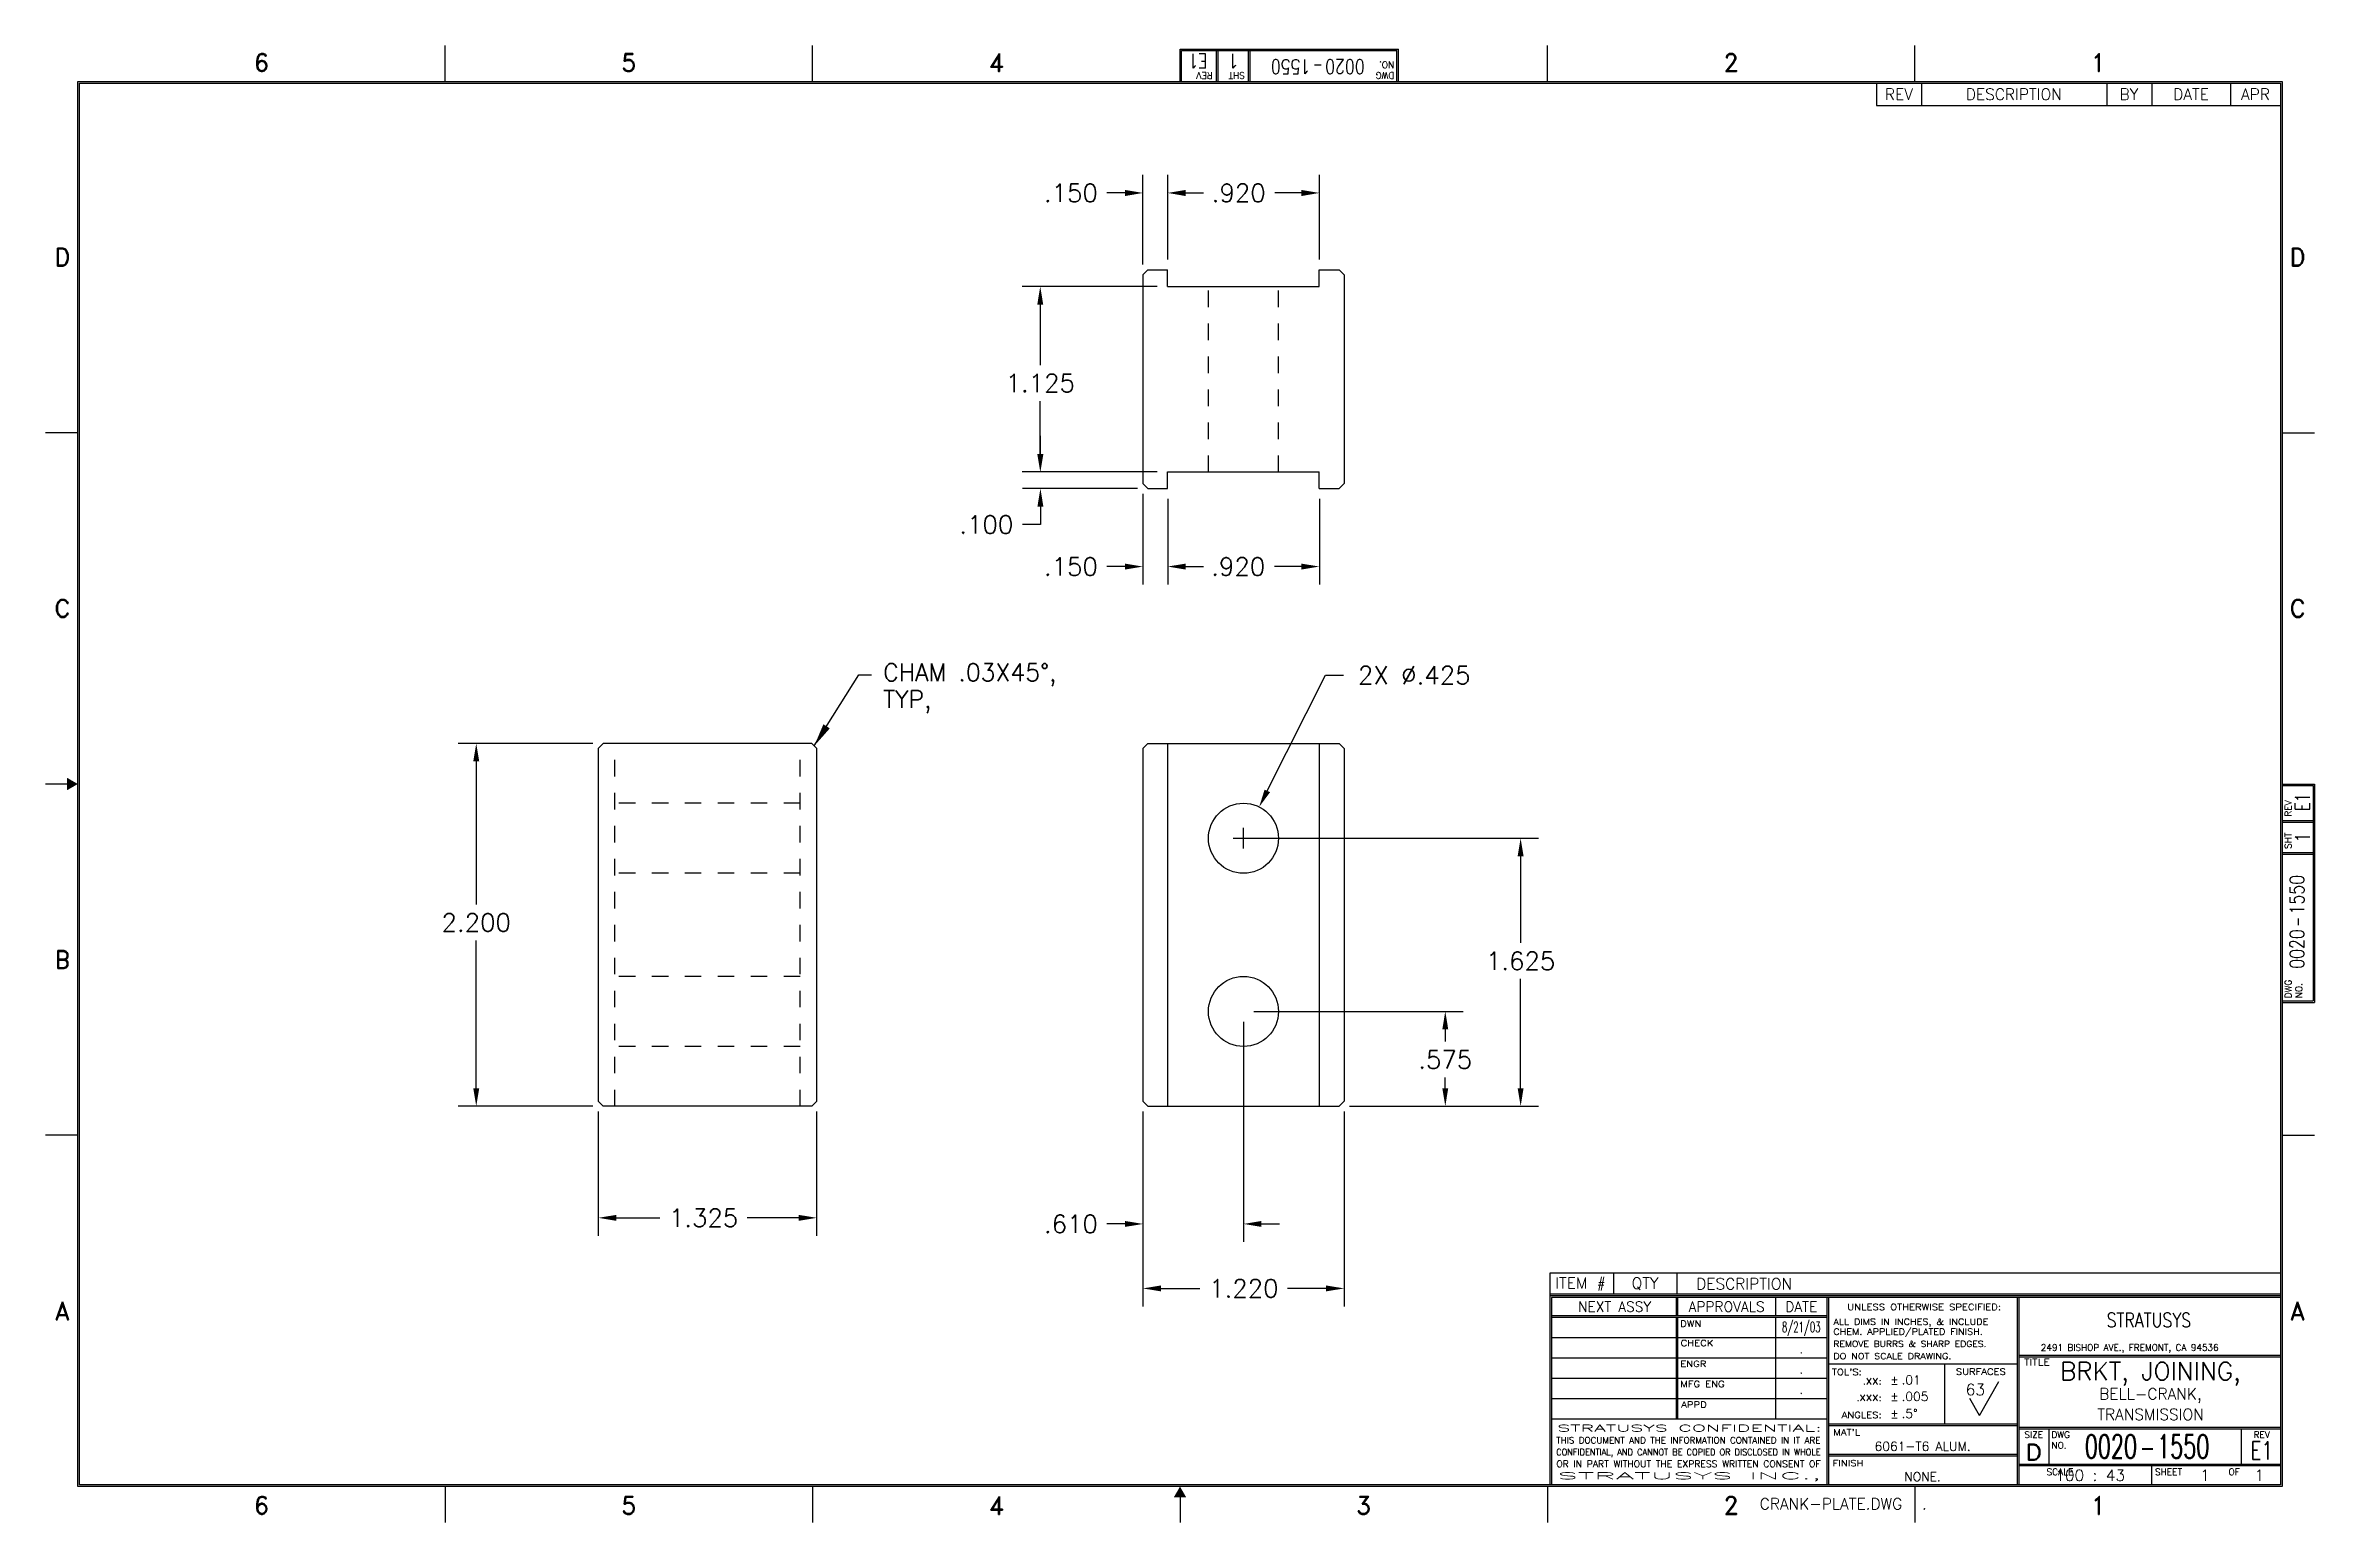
# Model space of a CAD drawing. Extents: x -276.5 to -262.7, y -139.9 to -130.9.
import ezdxf
from ezdxf.enums import TextEntityAlignment as Align

# ---------------------------------------------------------------- set-up
doc = ezdxf.new("R2010")
doc.units = 0
doc.header["$LTSCALE"] = 0.35
doc.header["$MEASUREMENT"] = 0
doc.header["$PDMODE"] = 1
doc.linetypes.add('HIDDEN', pattern=[0.375, 0.25, -0.125])
doc.layers.get('0').update_dxf_attribs({"linetype": 'CONTINUOUS'})
doc.layers.get('DEFPOINTS').update_dxf_attribs({"linetype": 'CONTINUOUS'})
for name, color, linetype in [('BOR', 2, 'CONTINUOUS'), ('DIM', 254, 'CONTINUOUS'), ('XM-NEWLINK', 3, 'CONTINUOUS')]:
    doc.layers.add(name, color=color, linetype=linetype)
doc.styles.add('ROMAND', font='romand')
doc.styles.add('ROMANT', font='romant', dxfattribs={"width": 1.2})
doc.styles.add('STD', font='ROMANS', dxfattribs={"bigfont": 'MECHDIMS'})
doc.dimstyles.get("Standard").update_dxf_attribs({"dimtxt": 0.18, "dimasz": 0.18, "dimexe": 0.18, "dimexo": 0.0625, "dimgap": 0.09, "dimtad": 0, "dimtih": 1, "dimtoh": 1, "dimdec": 4, "dimzin": 0, "dimtxsty": 'STD', "dimcen": 0.09, "dimazin": 3, "dimtfac": 1, "dimtdec": 4, "dimtofl": 0, "dimtmove": 0, "dimatfit": 3, "dimtolj": 1, "dimtzin": 0})

# ---------------------------------------------------------------- blocks, each defined once
blk = doc.blocks.new('*D1')
at = {"color": 0, "linetype": 'BYBLOCK'}
for p, q in [((-272.637, -137.05), (-272.637, -137.803)), ((-271.312, -137.05), (-271.312, -137.803)), ((-272.527, -137.694), (-272.263, -137.694)), ((-271.421, -137.694), (-271.733, -137.694))]:
    blk.add_line(p, q, dxfattribs=at)
for points in [[(-272.527, -137.676), (-272.527, -137.712), (-272.637, -137.694)], [(-271.421, -137.676), (-271.421, -137.712), (-271.312, -137.694)]]:
    blk.add_solid(points, dxfattribs=at)
at = {"layer": 'DEFPOINTS', "color": 0, "linetype": 'BYBLOCK'}
for p in [(-272.637, -136.987), (-271.312, -136.987), (-271.312, -137.694)]:
    blk.add_point(p, dxfattribs=at)
at = {"color": 0, "linetype": 'BYBLOCK', "insert": (-271.998, -137.694), "char_height": 0.1092, "attachment_point": 5, "style": 'STD'}
blk.add_mtext('\\A1;1.325', dxfattribs=at)
blk = doc.blocks.new('*D2')
at = {"color": 0, "linetype": 'BYBLOCK'}
for p, q in [((-272.67, -134.817), (-273.486, -134.817)), ((-273.377, -134.926), (-273.377, -135.794)), ((-273.377, -136.908), (-273.377, -136.013)), ((-272.67, -137.017), (-273.486, -137.017))]:
    blk.add_line(p, q, dxfattribs=at)
for points in [[(-273.395, -134.926), (-273.359, -134.926), (-273.377, -134.817)], [(-273.395, -136.908), (-273.359, -136.908), (-273.377, -137.017)]]:
    blk.add_solid(points, dxfattribs=at)
at = {"layer": 'DEFPOINTS', "color": 0, "linetype": 'BYBLOCK'}
for p in [(-273.377, -134.817), (-272.607, -134.817), (-272.607, -137.017)]:
    blk.add_point(p, dxfattribs=at)
at = {"color": 0, "linetype": 'BYBLOCK', "insert": (-273.377, -135.903), "char_height": 0.1092, "attachment_point": 5, "style": 'STD'}
blk.add_mtext('\\A1;2.200', dxfattribs=at)
blk = doc.blocks.new('*D3')
at = {"color": 0, "linetype": 'BYBLOCK'}
for p, q in [((-269.153, -136.442), (-267.883, -136.442)), ((-267.992, -136.551), (-267.992, -136.625)), ((-267.992, -136.908), (-267.992, -136.843)), ((-268.573, -137.017), (-267.883, -137.017))]:
    blk.add_line(p, q, dxfattribs=at)
for points in [[(-268.01, -136.551), (-267.974, -136.551), (-267.992, -136.442)], [(-268.01, -136.908), (-267.974, -136.908), (-267.992, -137.017)]]:
    blk.add_solid(points, dxfattribs=at)
at = {"layer": 'DEFPOINTS', "color": 0, "linetype": 'BYBLOCK'}
for p in [(-269.216, -136.442), (-268.636, -137.017), (-267.992, -137.017)]:
    blk.add_point(p, dxfattribs=at)
at = {"color": 0, "linetype": 'BYBLOCK', "insert": (-267.992, -136.734), "char_height": 0.1092, "attachment_point": 5, "style": 'STD'}
blk.add_mtext('\\A1;.575', dxfattribs=at)
blk = doc.blocks.new('*D4')
at = {"color": 0, "linetype": 'BYBLOCK'}
for p, q in [((-269.153, -135.392), (-267.426, -135.392)), ((-267.535, -135.501), (-267.535, -136.026)), ((-267.535, -136.908), (-267.535, -136.245)), ((-268.573, -137.017), (-267.426, -137.017))]:
    blk.add_line(p, q, dxfattribs=at)
for points in [[(-267.553, -135.501), (-267.517, -135.501), (-267.535, -135.392)], [(-267.553, -136.908), (-267.517, -136.908), (-267.535, -137.017)]]:
    blk.add_solid(points, dxfattribs=at)
at = {"layer": 'DEFPOINTS', "color": 0, "linetype": 'BYBLOCK'}
for p in [(-269.216, -135.392), (-267.535, -135.392), (-268.636, -137.017)]:
    blk.add_point(p, dxfattribs=at)
at = {"color": 0, "linetype": 'BYBLOCK', "insert": (-267.535, -136.136), "char_height": 0.1092, "attachment_point": 5, "style": 'STD'}
blk.add_mtext('\\A1;1.625', dxfattribs=at)
blk = doc.blocks.new('*D5')
at = {"color": 0, "linetype": 'BYBLOCK'}
for p, q in [((-269.216, -136.505), (-269.216, -137.84)), ((-269.826, -137.05), (-269.826, -137.84)), ((-269.935, -137.731), (-270.045, -137.731)), ((-269.107, -137.731), (-268.998, -137.731))]:
    blk.add_line(p, q, dxfattribs=at)
for points in [[(-269.935, -137.713), (-269.935, -137.749), (-269.826, -137.731)], [(-269.107, -137.713), (-269.107, -137.749), (-269.216, -137.731)]]:
    blk.add_solid(points, dxfattribs=at)
at = {"layer": 'DEFPOINTS', "color": 0, "linetype": 'BYBLOCK'}
for p in [(-269.216, -136.442), (-269.826, -136.987), (-269.826, -137.731)]:
    blk.add_point(p, dxfattribs=at)
at = {"color": 0, "linetype": 'BYBLOCK', "insert": (-270.263, -137.731), "char_height": 0.1092, "attachment_point": 5, "style": 'STD'}
blk.add_mtext('\\A1;.610', dxfattribs=at)
blk = doc.blocks.new('*D6')
at = {"color": 0, "linetype": 'BYBLOCK'}
for p, q in [((-269.826, -137.05), (-269.826, -138.231)), ((-268.606, -137.05), (-268.606, -138.231)), ((-269.717, -138.122), (-269.48, -138.122)), ((-268.715, -138.122), (-268.949, -138.122))]:
    blk.add_line(p, q, dxfattribs=at)
for points in [[(-269.717, -138.104), (-269.717, -138.14), (-269.826, -138.122)], [(-268.715, -138.104), (-268.715, -138.14), (-268.606, -138.122)]]:
    blk.add_solid(points, dxfattribs=at)
at = {"layer": 'DEFPOINTS', "color": 0, "linetype": 'BYBLOCK'}
for p in [(-269.826, -136.987), (-268.606, -136.987), (-268.606, -138.122)]:
    blk.add_point(p, dxfattribs=at)
at = {"color": 0, "linetype": 'BYBLOCK', "insert": (-269.214, -138.122), "char_height": 0.1092, "attachment_point": 5, "style": 'STD'}
blk.add_mtext('\\A1;1.220', dxfattribs=at)
blk = doc.blocks.new('*D7')
at = {"color": 0, "linetype": 'BYBLOCK'}
for p, q in [((-269.826, -133.625), (-269.826, -134.175)), ((-269.676, -133.655), (-269.676, -134.175)), ((-269.935, -134.066), (-270.045, -134.066)), ((-269.567, -134.066), (-269.458, -134.066))]:
    blk.add_line(p, q, dxfattribs=at)
for points in [[(-269.935, -134.048), (-269.935, -134.084), (-269.826, -134.066)], [(-269.567, -134.048), (-269.567, -134.084), (-269.676, -134.066)]]:
    blk.add_solid(points, dxfattribs=at)
at = {"layer": 'DEFPOINTS', "color": 0, "linetype": 'BYBLOCK'}
for p in [(-269.826, -133.562), (-269.676, -133.592), (-269.826, -134.066)]:
    blk.add_point(p, dxfattribs=at)
at = {"color": 0, "linetype": 'BYBLOCK', "insert": (-270.263, -134.066), "char_height": 0.1092, "attachment_point": 5, "style": 'STD'}
blk.add_mtext('\\A1;.150', dxfattribs=at)
blk = doc.blocks.new('*D8')
at = {"color": 0, "linetype": 'BYBLOCK'}
for p, q in [((-269.676, -133.655), (-269.676, -134.175)), ((-268.756, -133.655), (-268.756, -134.175)), ((-269.567, -134.066), (-269.466, -134.066)), ((-268.865, -134.066), (-269.029, -134.066))]:
    blk.add_line(p, q, dxfattribs=at)
for points in [[(-269.567, -134.048), (-269.567, -134.084), (-269.676, -134.066)], [(-268.865, -134.048), (-268.865, -134.084), (-268.756, -134.066)]]:
    blk.add_solid(points, dxfattribs=at)
at = {"layer": 'DEFPOINTS', "color": 0, "linetype": 'BYBLOCK'}
for p in [(-269.676, -133.592), (-268.756, -133.592), (-268.756, -134.066)]:
    blk.add_point(p, dxfattribs=at)
at = {"color": 0, "linetype": 'BYBLOCK', "insert": (-269.248, -134.066), "char_height": 0.1092, "attachment_point": 5, "style": 'STD'}
blk.add_mtext('\\A1;.920', dxfattribs=at)
blk = doc.blocks.new('*D9')
at = {"color": 0, "linetype": 'BYBLOCK'}
for p, q in [((-269.826, -132.234), (-269.826, -131.691)), ((-269.676, -132.204), (-269.676, -131.691)), ((-269.935, -131.8), (-270.045, -131.8)), ((-269.567, -131.8), (-269.458, -131.8))]:
    blk.add_line(p, q, dxfattribs=at)
for points in [[(-269.935, -131.782), (-269.935, -131.819), (-269.826, -131.8)], [(-269.567, -131.782), (-269.567, -131.819), (-269.676, -131.8)]]:
    blk.add_solid(points, dxfattribs=at)
at = {"layer": 'DEFPOINTS', "color": 0, "linetype": 'BYBLOCK'}
for p in [(-269.826, -131.8), (-269.676, -132.267), (-269.826, -132.297)]:
    blk.add_point(p, dxfattribs=at)
at = {"color": 0, "linetype": 'BYBLOCK', "insert": (-270.263, -131.8), "char_height": 0.1092, "attachment_point": 5, "style": 'STD'}
blk.add_mtext('\\A1;.150', dxfattribs=at)
blk = doc.blocks.new('*D10')
at = {"color": 0, "linetype": 'BYBLOCK'}
for p, q in [((-269.676, -132.204), (-269.676, -131.691)), ((-268.756, -132.204), (-268.756, -131.691)), ((-269.567, -131.8), (-269.463, -131.8)), ((-268.865, -131.8), (-269.026, -131.8))]:
    blk.add_line(p, q, dxfattribs=at)
for points in [[(-269.567, -131.782), (-269.567, -131.819), (-269.676, -131.8)], [(-268.865, -131.782), (-268.865, -131.819), (-268.756, -131.8)]]:
    blk.add_solid(points, dxfattribs=at)
at = {"layer": 'DEFPOINTS', "color": 0, "linetype": 'BYBLOCK'}
for p in [(-268.756, -131.8), (-269.676, -132.267), (-268.756, -132.267)]:
    blk.add_point(p, dxfattribs=at)
at = {"color": 0, "linetype": 'BYBLOCK', "insert": (-269.245, -131.8), "char_height": 0.1092, "attachment_point": 5, "style": 'STD'}
blk.add_mtext('\\A1;.920', dxfattribs=at)
blk = doc.blocks.new('*D11')
at = {"color": 0, "linetype": 'BYBLOCK'}
for p, q in [((-270.448, -133.383), (-270.448, -133.274)), ((-269.739, -133.492), (-270.557, -133.492)), ((-269.859, -133.592), (-270.557, -133.592)), ((-270.448, -133.702), (-270.448, -133.811)), ((-270.448, -133.811), (-270.557, -133.811))]:
    blk.add_line(p, q, dxfattribs=at)
for points in [[(-270.466, -133.383), (-270.43, -133.383), (-270.448, -133.492)], [(-270.466, -133.702), (-270.43, -133.702), (-270.448, -133.592)]]:
    blk.add_solid(points, dxfattribs=at)
at = {"layer": 'DEFPOINTS', "color": 0, "linetype": 'BYBLOCK'}
for p in [(-269.676, -133.492), (-270.448, -133.592), (-269.796, -133.592)]:
    blk.add_point(p, dxfattribs=at)
at = {"color": 0, "linetype": 'BYBLOCK', "insert": (-270.776, -133.811), "char_height": 0.1092, "attachment_point": 5, "style": 'STD'}
blk.add_mtext('\\A1;.100', dxfattribs=at)
blk = doc.blocks.new('*D12')
at = {"color": 0, "linetype": 'BYBLOCK'}
for p, q in [((-269.739, -132.367), (-270.558, -132.367)), ((-270.449, -132.477), (-270.449, -132.844)), ((-270.449, -133.383), (-270.449, -133.063)), ((-269.739, -133.492), (-270.558, -133.492))]:
    blk.add_line(p, q, dxfattribs=at)
for points in [[(-270.467, -132.477), (-270.431, -132.477), (-270.449, -132.367)], [(-270.467, -133.383), (-270.431, -133.383), (-270.449, -133.492)]]:
    blk.add_solid(points, dxfattribs=at)
at = {"layer": 'DEFPOINTS', "color": 0, "linetype": 'BYBLOCK'}
for p in [(-270.449, -132.367), (-269.676, -132.367), (-269.676, -133.492)]:
    blk.add_point(p, dxfattribs=at)
at = {"color": 0, "linetype": 'BYBLOCK', "insert": (-270.449, -132.953), "char_height": 0.1092, "attachment_point": 5, "style": 'STD'}
blk.add_mtext('\\A1;1.125', dxfattribs=at)
blk = doc.blocks.new('*D13')
at = {"color": 0, "linetype": 'BYBLOCK'}
for p, q in [((-269.072, -135.105), (-268.719, -134.403)), ((-268.719, -134.403), (-268.609, -134.403)), ((-269.279, -135.392), (-269.153, -135.392)), ((-269.216, -135.455), (-269.216, -135.329))]:
    blk.add_line(p, q, dxfattribs=at)
blk.add_solid([(-269.088, -135.097), (-269.055, -135.113), (-269.121, -135.202)], dxfattribs=at)
at = {"layer": 'DEFPOINTS', "color": 0, "linetype": 'BYBLOCK'}
for p in [(-269.121, -135.202), (-269.312, -135.582)]:
    blk.add_point(p, dxfattribs=at)
at = {"color": 0, "linetype": 'BYBLOCK', "insert": (-268.18, -134.403), "char_height": 0.1092, "attachment_point": 5, "style": 'STD'}
blk.add_mtext('\\A1;2X ∅.425', dxfattribs=at)
blk = doc.blocks.new('BORD-D')
at = {"color": 2}
for p, q in [((-10.2, 8.437), (-10.2, 8.937)), ((-5.1, 8.437), (-5.1, 8.937)), ((0, 8.437), (0, 8.887)), ((0, 8.887), (3.033, 8.887)), ((0.022, 8.865), (3.011, 8.865)), ((0.022, 8.437), (0.022, 8.865)), ((0.507, 8.437), (0.507, 8.865)), ((0.529, 8.437), (0.529, 8.865)), ((0.953, 8.437), (0.953, 8.865)), ((0.975, 8.437), (0.975, 8.865)), ((3.011, 8.437), (3.011, 8.865)), ((3.033, 8.437), (3.033, 8.887)), ((5.1, 8.437), (5.1, 8.937)), ((10.2, 8.437), (10.2, 8.937)), ((-15.3, 8.437), (15.3, 8.437)), ((-15.3, -11.063), (-15.3, 8.437)), ((-15.277, -11.04), (-15.277, 8.415)), ((-15.277, 8.415), (15.277, 8.415)), ((9.668, 8.415), (9.668, 8.103)), ((10.291, 8.415), (10.291, 8.103)), ((12.865, 8.415), (12.865, 8.103)), ((13.489, 8.415), (13.489, 8.103)), ((14.581, 8.415), (14.581, 8.103)), ((15.277, 8.415), (15.277, -11.04)), ((15.3, 8.437), (15.3, -11.063)), ((9.668, 8.103), (15.277, 8.103)), ((-15.3, 3.562), (-15.75, 3.562)), ((15.3, 3.562), (15.75, 3.562)), ((-15.45, -1.313), (-15.75, -1.313)), ((15.3, -1.313), (15.75, -1.313)), ((15.3, -1.335), (15.728, -1.335)), ((15.728, -1.335), (15.728, -4.323)), ((15.75, -1.313), (15.75, -4.346)), ((15.3, -1.819), (15.728, -1.819)), ((15.3, -1.842), (15.728, -1.842)), ((15.3, -2.265), (15.728, -2.265)), ((15.3, -2.288), (15.728, -2.288)), ((15.3, -4.323), (15.728, -4.323)), ((15.3, -4.346), (15.75, -4.346)), ((-15.3, -6.188), (-15.75, -6.188)), ((15.3, -6.188), (15.75, -6.188)), ((15.277, -8.103), (5.136, -8.103)), ((5.136, -8.103), (5.136, -8.393)), ((6.016, -8.103), (6.016, -8.393)), ((6.897, -8.103), (6.897, -8.393)), ((5.136, -8.393), (5.136, -11.04)), ((15.277, -8.393), (5.136, -8.393)), ((15.277, -8.415), (5.136, -8.415)), ((5.158, -8.438), (5.158, -11.04)), ((15.277, -8.438), (5.158, -8.438)), ((6.886, -8.438), (6.886, -8.695)), ((6.908, -8.438), (6.908, -8.695)), ((8.268, -8.438), (8.268, -8.695)), ((8.981, -8.438), (8.981, -11.04)), ((9.003, -8.438), (9.003, -11.04)), ((11.62, -8.438), (11.62, -11.04)), ((11.643, -8.438), (11.643, -11.04)), ((8.981, -8.695), (5.158, -8.695)), ((8.981, -8.718), (5.158, -8.718)), ((6.886, -8.718), (6.886, -10.125)), ((6.908, -8.718), (6.908, -10.125)), ((8.268, -8.718), (8.268, -10.125)), ((8.981, -9), (5.158, -9)), ((8.981, -9.282), (5.158, -9.282)), ((11.62, -9.363), (9.003, -9.363)), ((10.613, -9.363), (10.613, -10.195)), ((11.643, -9.238), (15.277, -9.238)), ((11.643, -9.26), (15.277, -9.26)), ((8.981, -9.564), (5.158, -9.564)), ((11.097, -10.074), (11.367, -9.606)), ((8.981, -9.846), (5.158, -9.846)), ((11.097, -10.074), (10.962, -9.84)), ((8.981, -10.125), (5.158, -10.125)), ((11.62, -10.195), (9.003, -10.195)), ((11.62, -10.218), (9.003, -10.218)), ((11.643, -10.238), (15.277, -10.238)), ((11.643, -10.26), (15.277, -10.26)), ((12.06, -10.26), (12.06, -10.75)), ((14.732, -10.26), (14.732, -10.75)), ((11.62, -10.618), (9.003, -10.618)), ((11.62, -10.64), (9.003, -10.64)), ((11.643, -10.75), (15.277, -10.75)), ((11.643, -10.772), (15.277, -10.772)), ((13.486, -10.772), (13.486, -11.04)), ((15.3, -11.063), (-15.3, -11.063)), ((15.277, -11.04), (-15.277, -11.04)), ((-10.2, -11.063), (-10.2, -11.563)), ((-5.1, -11.063), (-5.1, -11.563)), ((0, -11.213), (0, -11.563)), ((5.1, -11.063), (5.1, -11.563)), ((10.2, -11.063), (10.2, -11.563))]:
    blk.add_line(p, q, dxfattribs=at)
for points in [[(-15.45, -1.226), (-15.45, -1.399), (-15.3, -1.313)], [(-0.087, -11.213), (0.087, -11.213), (0, -11.063)]]:
    blk.add_solid(points, dxfattribs=at)
at = {"layer": 'DEFPOINTS'}
blk.add_point((-14.277, 7.415), dxfattribs=at)
at = {"color": 2, "style": 'ROMAND'}
for s, p in [('6', (-12.75, 8.699)), ('5', (-7.65, 8.699)), ('4', (-2.55, 8.699)), ('2', (7.65, 8.699)), ('1', (12.75, 8.699)), ('D', (-15.514, 6)), ('D', (15.514, 6)), ('C', (-15.514, 1.125)), ('C', (15.514, 1.125)), ('B', (-15.514, -3.75)), ('A', (-15.514, -8.625)), ('A', (15.514, -8.625)), ('6', (-12.75, -11.324)), ('5', (-7.65, -11.324)), ('4', (-2.55, -11.324)), ('3', (2.55, -11.324)), ('2', (7.65, -11.324)), ('1', (12.75, -11.324))]:
    blk.add_text(s, height=0.25, dxfattribs=at).set_placement(p, align=Align.MIDDLE)
at = {"color": 3, "style": 'STD'}
for s, rotation, p in [('REV', 180, (0.341, 8.566)), ('SHT', 180, (0.786, 8.566)), ('REV', 90, (15.428, -1.653)), ('SHT', 90, (15.428, -2.099))]:
    blk.add_text(s, height=0.0916, rotation=rotation, dxfattribs=at).set_placement(p, align=Align.CENTER)
at = {"color": 4, "style": 'STD'}
for rotation, p in [(180, (0.741, 8.72)), (90, (15.582, -2.054))]:
    blk.add_text('1', height=0.2, rotation=rotation, dxfattribs=at).set_placement(p, align=Align.MIDDLE)
at = {"color": 4, "style": 'STD', "width": 0.6}
for rotation, p in [(180, (1.912, 8.651)), (90, (15.514, -3.224))]:
    blk.add_text('-', height=0.2, rotation=rotation, dxfattribs=at).set_placement(p, align=Align.MIDDLE)
at = {"color": 3, "style": 'STD'}
for s, rotation, p in [('DWG', 180, (2.974, 8.565)), ('NO.', 180, (2.974, 8.713)), ('DWG', 90, (15.428, -4.287)), ('NO.', 90, (15.576, -4.287))]:
    blk.add_text(s, height=0.0916, rotation=rotation, dxfattribs=at).set_placement(p)
for s, height, p in [('REV', 0.156, (9.98, 8.259)), ('DESCRIPTION', 0.156, (11.575, 8.259)), ('BY', 0.156, (13.174, 8.259)), ('DATE', 0.156, (14.035, 8.259)), ('APR', 0.156, (14.929, 8.259)), ('#', 0.125, (5.847, -8.248)), ('QTY', 0.156, (6.456, -8.248)), ('DESCRIPTION', 0.156, (7.831, -8.248)), ('NEXT ASSY', 0.14, (6.033, -8.566)), ('APPROVALS', 0.14, (7.588, -8.566)), ('DATE', 0.14, (8.624, -8.566))]:
    blk.add_text(s, height=height, dxfattribs=at).set_placement(p, align=Align.MIDDLE)
for s, height, p in [('ITEM', 0.156, (5.208, -8.315)), ('2491 BISHOP AVE., FREMONT, CA 94536', 0.09, (11.949, -9.178)), ('%%P', 0.125, (9.86, -9.645)), ('%%P', 0.125, (9.86, -9.875)), ('%%P', 0.125, (9.86, -10.112)), ('DWG', 0.0916, (12.096, -10.388)), ('NO.', 0.0916, (12.096, -10.536)), ('SHEET', 0.091, (13.534, -10.905)), ('OF', 0.091, (14.555, -10.905))]:
    blk.add_text(s, height=height, dxfattribs=at).set_placement(p)
for s, height, width, p in [('DWN', 0.085, 1.2, (6.944, -8.845)), ('ALL DIMS IN INCHES, & INCLUDE', 0.08503, 1.15, (9.07, -8.818)), ('CHECK', 0.085, 1.2, (6.95, -9.114)), ('CHEM. APPLIED/PLATED FINISH.', 0.08503, 1.15, (9.07, -8.955)), ('REMOVE BURRS & SHARP EDGES.', 0.08503, 1.1, (9.07, -9.125)), ('ENGR', 0.085, 1.2, (6.945, -9.402)), ("TOL'S:", 0.085, 1.2, (9.049, -9.515)), ('DO NOT SCALE DRAWING.', 0.08503, 1.15, (9.07, -9.295)), ('TITLE', 0.0916, 1.2, (11.717, -9.381)), ('MFG ENG', 0.085, 1.2, (6.944, -9.681)), ('APPD', 0.085, 1.2, (6.958, -9.967))]:
    blk.add_text(s, height=height, dxfattribs=dict(at, width=width)).set_placement(p)
at = {"color": 3, "width": 1.2}
for s, height, style, p in [('UNLESS OTHERWISE SPECIFIED:', 0.08503, 'STD', (10.33, -8.571)), ('D', 0.224, 'ROMAND', (11.851, -10.586))]:
    blk.add_text(s, height=height, dxfattribs=dict(at, style=style)).set_placement(p, align=Align.MIDDLE)
at = {"color": 3}
for s, height, style, width, p in [('STRATUSYS', 0.2, 'ROMANT', 0.8, (13.449, -8.852)), ('SURFACES', 0.085, 'STD', 1.2, (11.117, -9.51))]:
    blk.add_text(s, height=height, dxfattribs=dict(at, style=style, width=width)).set_placement(p, align=Align.CENTER)
at = {"color": 3, "style": 'STD', "width": 1.2}
for s, p in [('.XX:', (9.74, -9.645)), ('ANGLES:', (9.74, -10.112)), ('.XXX:', (9.74, -9.875)), ("MAT'L", (9.441, -10.352)), ('FINISH', (9.488, -10.78))]:
    blk.add_text(s, height=0.085, dxfattribs=at).set_placement(p, align=Align.RIGHT)
at = {"color": 3}
for s, style, width, p, p2 in [('THIS DOCUMENT AND THE INFORMATION CONTAINED IN IT ARE', 'STD', 0.856943, (5.222, -10.465), (8.891, -10.465)), ('STRATUSYS CONFIDENTIAL:', 'ROMAND', 2.038299, (5.238, -10.297), (8.907, -10.297)), ('CONFIDENTIAL, AND CANNOT BE COPIED OR DISCLOSED IN WHOLE', 'STD', 0.801578, (5.223, -10.629), (8.892, -10.629)), ('OR IN PART WITHOUT THE EXPRESS WRITTEN CONSENT OF', 'STD', 0.900195, (5.224, -10.793), (8.893, -10.793)), ('STRATUSYS INC.,', 'ROMAND', 3.218368, (5.238, -10.959), (8.907, -10.959))]:
    blk.add_text(s, height=0.09, dxfattribs=dict(at, style=style, width=width)).set_placement(p, p2, align=Align.FIT)
at = {"color": 3, "style": 'STD'}
for s, height, p in [('SIZE', 0.0916, (11.851, -10.388)), ('REV', 0.0916, (15.016, -10.388)), (':', 0.156, (12.701, -10.984))]:
    blk.add_text(s, height=height, dxfattribs=at).set_placement(p, align=Align.CENTER)
at = {"color": 4, "style": 'STD', "width": 0.6}
blk.add_text('-', height=0.325, dxfattribs=at).set_placement((13.431, -10.517), align=Align.MIDDLE)
at = {"color": 3, "style": 'STD'}
for s, height, p in [('SCALE           ', 0.09157, (13.092, -10.905)), ('1', 0.156, (14.296, -10.984))]:
    blk.add_text(s, height=height, dxfattribs=at).set_placement(p, align=Align.RIGHT)
at = {"color": 4, "style": 'STD', "width": 0.75}
for tag, rotation, p in [('&TB-REV#3', 180, (0.252, 8.72)), ('&TB-REV#2', 90, (15.582, -1.564))]:
    blk.add_attdef(tag, text='', height=0.2, rotation=rotation, dxfattribs=at).set_placement(p, align=Align.MIDDLE)
at = {"color": 4, "style": 'STD', "width": 0.8}
for tag, p, rotation in [('&TB-DET#3', (1.81, 8.742), 180), ('&TB-DET#2', (15.604, -3.123), 90)]:
    blk.add_attdef(tag, p, '', height=0.2, rotation=rotation, dxfattribs=at)
for tag, rotation, p in [('&TB-COM#3', 180, (2.015, 8.742)), ('&TB-COM#2', 90, (15.604, -3.328))]:
    blk.add_attdef(tag, text='', height=0.2, rotation=rotation, dxfattribs=at).set_placement(p, align=Align.RIGHT)
at = {"color": 3, "style": 'STD', "width": 0.6}
blk.add_attdef('&TB-DATD', text='', height=0.145, dxfattribs=at).set_placement((8.624, -8.859), align=Align.MIDDLE)
at = {"color": 3, "style": 'STD', "width": 0.6, "flags": 8}
for tag, p in [('&TB-DATC', (8.624, -9.141)), ('&TB-DATE', (8.624, -9.423)), ('&TB-DATM', (8.624, -9.705)), ('&TB-DATA', (8.624, -9.984))]:
    blk.add_attdef(tag, text='', height=0.145, dxfattribs=at).set_placement(p, align=Align.MIDDLE)
at = {"color": 4, "style": 'STD'}
for tag, height, p in [('TB-TITLE#1', 0.25, (13.472, -9.586)), ('TB-TITLE#2', 0.156, (13.472, -9.854)), ('TB-TITLE#3', 0.156, (13.472, -10.139))]:
    blk.add_attdef(tag, text='', height=height, dxfattribs=at).set_placement(p, align=Align.CENTER)
at = {"color": 3, "style": 'STD'}
for tag, p, height in [('TB-TOL2P', (10.015, -9.645), 0.125), ('TB-TOL3P', (10.015, -9.875), 0.125), ('TB-TOLANG', (10.015, -10.112), 0.125), ('&TB-SCLDEN', (12.851, -10.984), 0.156)]:
    blk.add_attdef(tag, p, '', height=height, dxfattribs=at)
for tag, height, p in [('TB-SF#', 0.156, (11.04, -9.795)), ('TB-MATL', 0.125, (10.308, -10.566)), ('TB-FSH', 0.125, (10.308, -10.988))]:
    blk.add_attdef(tag, text='', height=height, dxfattribs=at).set_placement(p, align=Align.CENTER)
for tag, p, flags in [('&TB-NA#1', (5.232, -10.052), 9), ('&TB-SK#', (10.299, -11.38), 8)]:
    blk.add_attdef(tag, p, '', height=0.156, dxfattribs=dict(at, flags=flags))
at = {"color": 4, "style": 'STD', "width": 0.65}
blk.add_attdef('TB-COM#', text='', height=0.325, dxfattribs=at).set_placement((13.284, -10.669), align=Align.RIGHT)
blk.add_attdef('TB-DET#', (13.564, -10.669), '', height=0.325, dxfattribs=at)
at = {"color": 4, "style": 'STD', "width": 0.75}
blk.add_attdef('TB-REV', text='', height=0.25, dxfattribs=at).set_placement((15.016, -10.563), align=Align.MIDDLE)
at = {"color": 3, "style": 'STD'}
for tag, p in [('&TB-SCLNUM', (12.551, -10.984)), ('TB-SHTCNT', (15.051, -10.984)), ('&TB-FILNAM', (10.026, -11.38))]:
    blk.add_attdef(tag, text='', height=0.156, dxfattribs=at).set_placement(p, align=Align.RIGHT)
at = {"color": 11, "style": 'STD', "flags": 3}
blk.add_attdef('&BORDID', (-15.75, -11.563), '', height=0.2, dxfattribs=at)

msp = doc.modelspace()

# ---------------------------------------------------------------- linework, layer by layer
at = {"layer": 'XM-NEWLINK'}
for p, q in [((-269.8262, -132.2974), (-269.7962, -132.2674)), ((-269.7962, -132.2674), (-269.6762, -132.2674)), ((-269.7962, -132.2674), (-269.6762, -132.2674)), ((-269.6762, -132.3674), (-269.6762, -132.2674)), ((-268.7562, -132.3674), (-268.7562, -132.2674)), ((-268.7562, -132.2674), (-268.6362, -132.2674)), ((-268.6362, -132.2674), (-268.6062, -132.2974)), ((-269.8262, -132.2974), (-269.8262, -133.5624)), ((-269.6762, -132.3674), (-268.7562, -132.3674)), ((-268.6062, -132.2974), (-268.6062, -133.5624)), ((-269.6762, -133.5924), (-269.6762, -133.4924)), ((-269.6762, -133.4924), (-268.7562, -133.4924)), ((-268.7562, -133.5924), (-268.7562, -133.4924)), ((-269.7962, -133.5924), (-269.8262, -133.5624)), ((-269.7962, -133.5924), (-269.6762, -133.5924)), ((-268.7562, -133.5924), (-268.6362, -133.5924)), ((-268.6062, -133.5624), (-268.6362, -133.5924)), ((-273.0999, -135.1388), (-273.1299, -135.1688)), ((-273.1299, -135.1688), (-273.1299, -137.3088)), ((-271.8349, -135.1388), (-273.0999, -135.1388)), ((-271.8049, -135.1688), (-271.8349, -135.1388)), ((-271.8049, -137.3088), (-271.8049, -135.1688)), ((-269.8262, -135.1688), (-269.7962, -135.1388)), ((-269.8262, -135.1688), (-269.8262, -137.3088)), ((-269.7962, -135.1388), (-268.6362, -135.1388)), ((-269.6762, -135.1388), (-269.6762, -137.3388)), ((-268.7562, -135.1388), (-268.7562, -137.3388)), ((-268.6362, -135.1388), (-268.6062, -135.1688)), ((-268.6062, -135.1688), (-268.6062, -137.3088)), ((-273.0999, -137.3388), (-273.1299, -137.3088)), ((-271.8349, -137.3388), (-273.0999, -137.3388)), ((-271.8349, -137.3388), (-271.8049, -137.3088)), ((-269.7962, -137.3388), (-269.8262, -137.3088)), ((-269.7962, -137.3388), (-268.6362, -137.3388)), ((-268.6062, -137.3088), (-268.6362, -137.3388))]:
    msp.add_line(p, q, dxfattribs=at)
at = {"layer": 'XM-NEWLINK', "linetype": 'HIDDEN'}
for p, q in [((-269.4287, -133.4924), (-269.4287, -132.3674)), ((-269.0037, -133.4924), (-269.0037, -132.3674)), ((-273.0299, -137.3388), (-273.0299, -135.1388)), ((-271.9049, -137.3388), (-271.9049, -135.1388)), ((-271.9049, -135.5013), (-273.0299, -135.5013)), ((-271.9049, -135.9263), (-273.0299, -135.9263)), ((-271.9049, -136.5513), (-273.0299, -136.5513)), ((-271.9049, -136.9763), (-273.0299, -136.9763))]:
    msp.add_line(p, q, dxfattribs=at)
at = {"layer": 'XM-NEWLINK'}
for centre in [(-269.2162, -135.7138), (-269.2162, -136.7638)]:
    msp.add_circle(centre, 0.2125, dxfattribs=at)

# ---------------------------------------------------------------- block references
at = {"layer": 'BOR', "xscale": 0.4369973661327539, "yscale": 0.4369973661327539, "zscale": 0.4369973661327539}
msp.add_blockref('BORD-D', (-269.6012, -134.811), dxfattribs=at).add_auto_attribs({'TB-TITLE#1': 'BRKT, JOINING,', 'TB-TITLE#2': 'BELL-CRANK,', 'TB-TITLE#3': 'TRANSMISSION', 'TB-COM#': '0020', 'TB-DET#': '1550', 'TB-REV': 'E1', 'TB-MATL': '6061-T6 ALUM.', 'TB-FSH': 'NONE.', 'TB-TOL2P': '.01', 'TB-TOL3P': '.005', 'TB-TOLANG': '.5%%D', 'TB-SF#': '63', 'TB-SHTCNT': '1', '&TB-FILNAM': 'CRANK-PLATE.DWG', '&TB-DATD': '8/21/03', '&TB-DATC': '.', '&TB-DATE': '.', '&TB-DATM': '.', '&TB-SCLNUM': '100', '&TB-SCLDEN': '43', '&TB-COM#2': '0020', '&TB-DET#2': '1550', '&TB-REV#2': 'E1', '&TB-COM#3': '0020', '&TB-DET#3': '1550', '&TB-REV#3': 'E1', '&TB-SK#': '.'})

# ---------------------------------------------------------------- texts
at = {"layer": 'DIM', "char_height": 0.1053, "attachment_point": 4, "style": 'STD'}
for s, insert in [('\\A1;CHAM .03X45%%d,', (-271.4016, -134.7234)), ('TYP,', (-271.4016, -134.8869))]:
    msp.add_mtext(s, dxfattribs=dict(at, insert=insert))

# ---------------------------------------------------------------- dimensions: what is measured, and where the dimension line sits
at = {"layer": 'DIM'}
for base, p1, p2, picture, middle in [((-269.8262, -131.8005), (-269.6762, -132.2674), (-269.8262, -132.2974), '*D9', (-270.263, -131.8005)), ((-268.7562, -131.8005), (-269.6762, -132.2674), (-268.7562, -132.2674), '*D10', (-269.2446, -131.8005)), ((-269.8262, -134.0661), (-269.6762, -133.5924), (-269.8262, -133.5624), '*D7', (-270.263, -134.0661)), ((-268.7562, -134.0661), (-269.6762, -133.5924), (-268.7562, -133.5924), '*D8', (-269.2476, -134.0661))]:
    dim = msp.add_linear_dim(base=base, p1=p1, p2=p2, dimstyle='STANDARD', override={"dimscale": 0.7, "dimtxt": 0.156, "dimasz": 0.156, "dimexe": 0.156, "dimexo": 0.09, "dimgap": 0.078, "dimdec": 3, "dimzin": 5, "dimtp": 1e-15, "dimtm": 1e-15, "dimtdec": 2, "dimtzin": 4}, dxfattribs=at)
    dim.commit()
    dim.dimension.update_dxf_attribs({"geometry": picture, "text_midpoint": middle, "dimtype": 160})
for base, p2, picture, middle in [((-270.4488, -132.3674), (-269.6762, -132.3674), '*D12', (-270.4488, -132.9533)), ((-270.4482, -133.5924), (-269.7962, -133.5924), '*D11', (-270.7758, -133.8108))]:
    dim = msp.add_linear_dim(base=base, p1=(-269.6762, -133.4924), p2=p2, angle=90, dimstyle='STANDARD', override={"dimscale": 0.7, "dimtxt": 0.156, "dimasz": 0.156, "dimexe": 0.156, "dimexo": 0.09, "dimgap": 0.078, "dimdec": 3, "dimzin": 5, "dimtp": 1e-15, "dimtm": 1e-15, "dimtdec": 2, "dimtzin": 4}, dxfattribs=at)
    dim.commit()
    dim.dimension.update_dxf_attribs({"geometry": picture, "text_midpoint": middle, "dimtype": 160})
dim = msp.add_diameter_dim_2p(p1=(-269.3117, -135.9037), p2=(-269.1207, -135.524), text='2X <>', dimstyle='STANDARD', override={"dimscale": 0.7, "dimtxt": 0.156, "dimasz": 0.156, "dimexe": 0.156, "dimexo": 0.09, "dimgap": 0.078, "dimdec": 3, "dimzin": 5, "dimtp": 1e-15, "dimtm": 1e-15, "dimtdec": 2, "dimtzin": 4}, dxfattribs=at)
dim.commit()
dim.dimension.update_dxf_attribs({"geometry": '*D13', "text_midpoint": (-268.1805, -134.7249), "dimtype": 163, "insert": (0, -0.3216)})
for base, p1, p2, picture, middle, set_off in [((-273.8705, -135.1388), (-273.0999, -137.3388), (-273.0999, -135.1388), '*D2', (-273.8705, -136.225), (-0.4933, -0.3216)), ((-267.5348, -135.7138), (-268.6362, -137.3388), (-269.2162, -135.7138), '*D4', (-267.5348, -136.4571), (0, -0.3216)), ((-267.9921, -137.3388), (-269.2162, -136.7638), (-268.6362, -137.3388), '*D3', (-267.9921, -137.0555), (0, -0.3216))]:
    dim = msp.add_linear_dim(base=base, p1=p1, p2=p2, angle=90, dimstyle='STANDARD', override={"dimscale": 0.7, "dimtxt": 0.156, "dimasz": 0.156, "dimexe": 0.156, "dimexo": 0.09, "dimgap": 0.078, "dimdec": 3, "dimzin": 5, "dimtp": 1e-15, "dimtm": 1e-15, "dimtdec": 2, "dimtzin": 4}, dxfattribs=at)
    dim.commit()
    dim.dimension.update_dxf_attribs({"geometry": picture, "text_midpoint": middle, "dimtype": 160, "insert": set_off})
for base, p1, p2, picture, middle, set_off in [((-269.8262, -138.0528), (-269.2162, -136.7638), (-269.8262, -137.3088), '*D5', (-270.263, -138.0528), (0, -0.3216)), ((-271.8049, -138.0155), (-273.1299, -137.3088), (-271.8049, -137.3088), '*D1', (-272.4913, -138.0155), (-0.4933, -0.3216)), ((-268.6062, -138.4434), (-269.8262, -137.3088), (-268.6062, -137.3088), '*D6', (-269.2143, -138.4434), (0, -0.3216))]:
    dim = msp.add_linear_dim(base=base, p1=p1, p2=p2, dimstyle='STANDARD', override={"dimscale": 0.7, "dimtxt": 0.156, "dimasz": 0.156, "dimexe": 0.156, "dimexo": 0.09, "dimgap": 0.078, "dimdec": 3, "dimzin": 5, "dimtp": 1e-15, "dimtm": 1e-15, "dimtdec": 2, "dimtzin": 4}, dxfattribs=at)
    dim.commit()
    dim.dimension.update_dxf_attribs({"geometry": picture, "text_midpoint": middle, "dimtype": 160, "insert": set_off})

# ---------------------------------------------------------------- leaders
at = {"layer": 'DIM', "annotation_type": 0, "has_hookline": 1, "hookline_direction": 0, "text_width": 1.1433}
msp.add_leader([(-271.8199, -135.1538), (-271.5489, -134.7234), (-271.4718, -134.7234)], dimstyle='STANDARD', override={"dimscale": 0.9, "dimtxt": 0.156, "dimasz": 0.156, "dimexe": 0.156, "dimexo": 0.09, "dimgap": 0.078, "dimdec": 3, "dimzin": 5, "dimtp": 1e-15, "dimtm": 1e-15, "dimtdec": 3, "dimtzin": 4}, dxfattribs=at)

doc.saveas('drawing.dxf')
